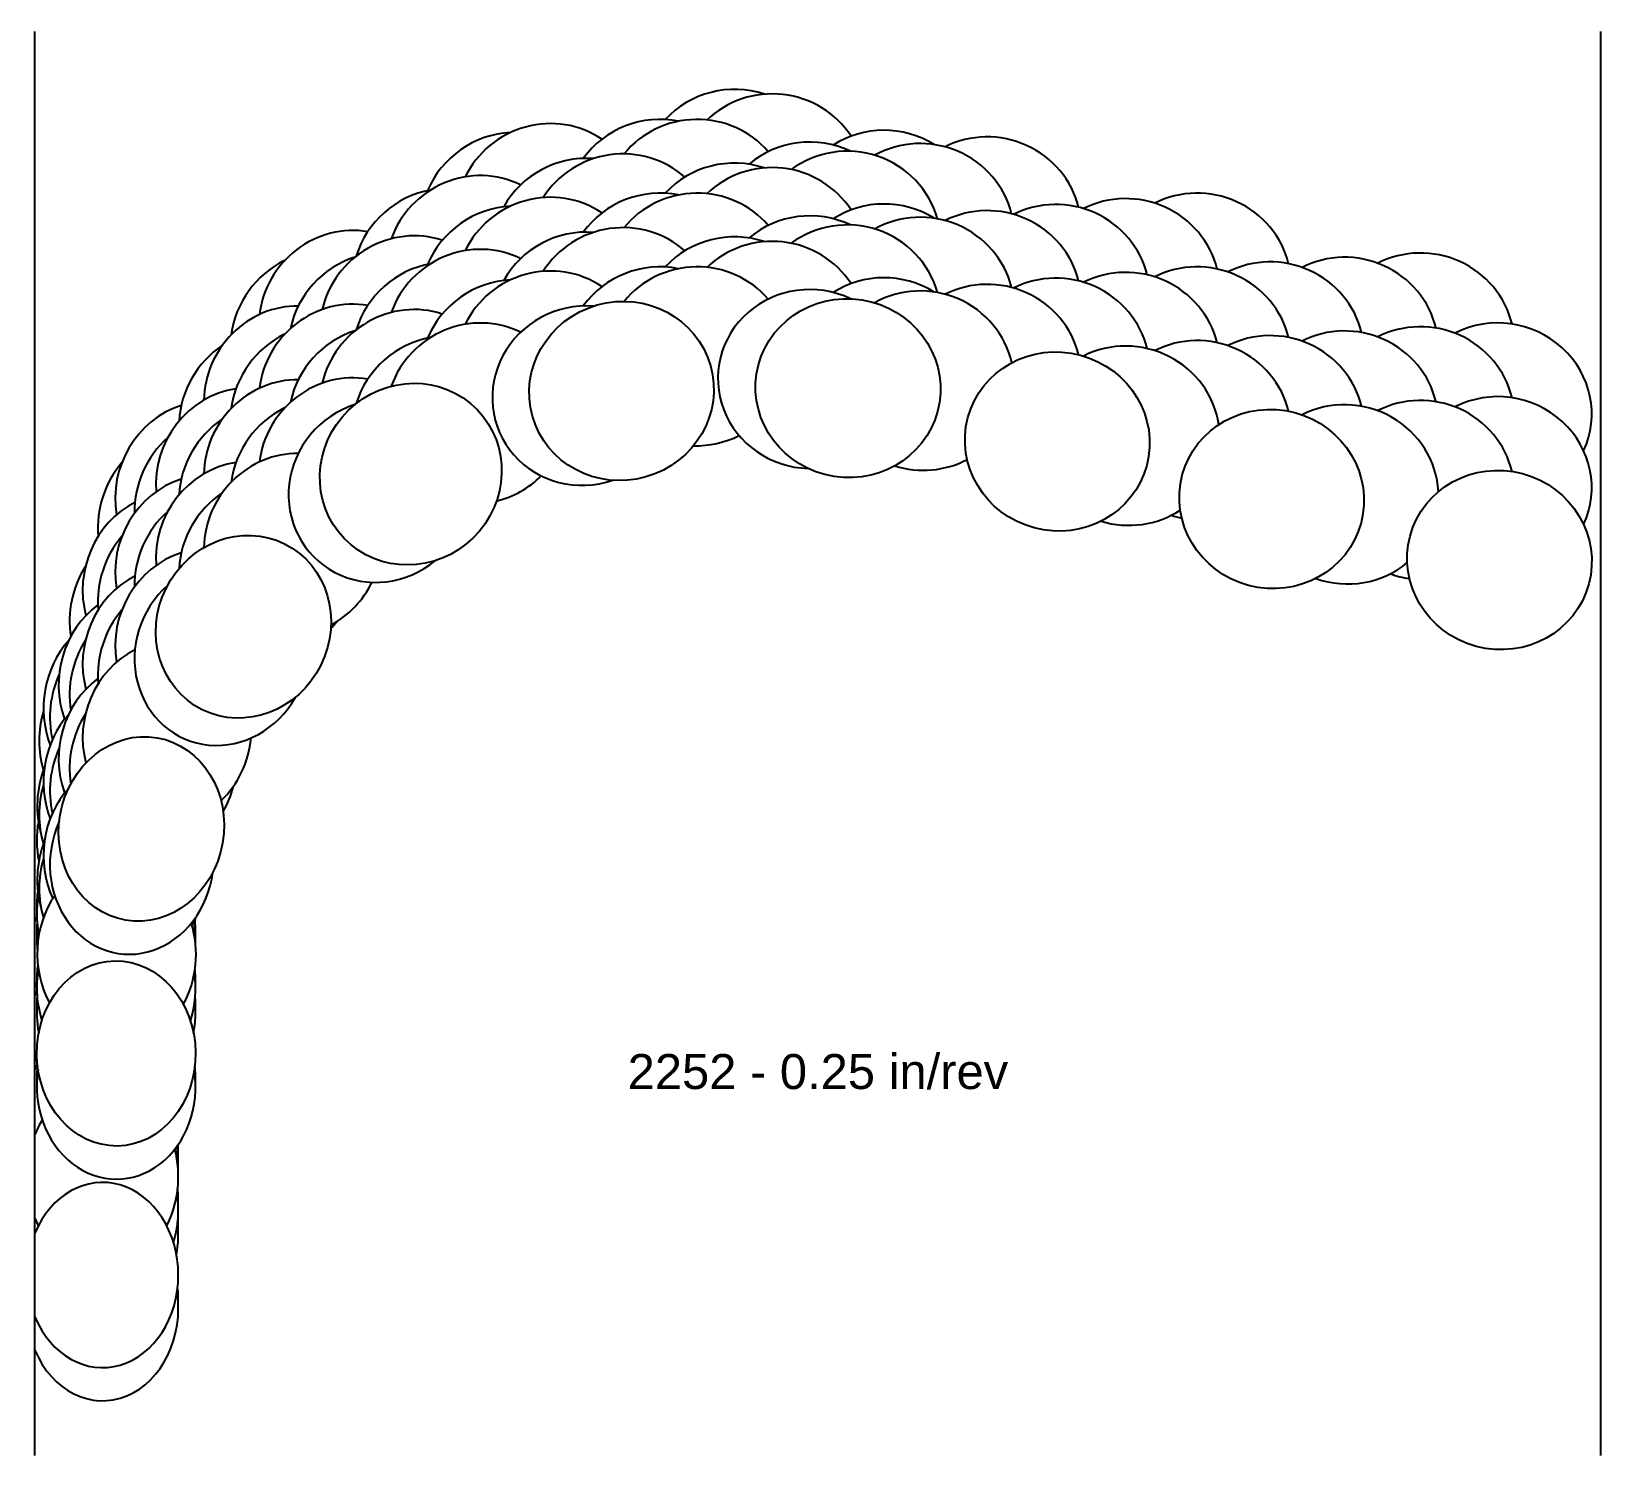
# Model space of a CAD drawing. Header units: inches. Extents: x -5.32 to 0, y -3.71 to 1.12.
import ezdxf
from ezdxf.enums import TextEntityAlignment as Align

# ---------------------------------------------------------------- set-up
doc = ezdxf.new("R2010")
doc.units = ezdxf.units.IN
doc.header["$MEASUREMENT"] = 0
for name, color, linetype, true_color in [('Blade_1', 30, 'Continuous', 0xff7f00), ('Blade_2', 7, 'Continuous', 0xcccc00), ('Blade_3', 7, 'Continuous', 0x00cc00), ('Blade_4', 7, 'Continuous', 0x00cccc), ('Blade_5', 7, 'Continuous', 0x0066cc), ('Blade_6', 190, 'Continuous', 0x7f00ff)]:
    doc.layers.add(name, color=color, linetype=linetype, true_color=true_color)
doc.layers.add('Gage_Line', color=7, linetype='Continuous')
doc.styles.get("Standard").update_dxf_attribs({"font": 'arial.ttf'})

msp = doc.modelspace()

# ---------------------------------------------------------------- linework, layer by layer
at = {"layer": 'Blade_1'}
for centre, major_axis, ratio, start_param, end_param in [((-3.3226, 0.4006), (0.302, 0.0858), 0.965457, 6.830369, 8.600274), ((-2.5541, 0.4101), (0.3101, -0.0491), 0.965926, 6.693031, 8.667501), ((-1.8441, 0.2292), (0.3033, -0.0813), 0.965926, 6.770865, 8.599822), ((-2.5541, 0.1601), (0.3101, -0.0491), 0.965926, 6.693031, 8.667501), ((-4.0375, 0.1186), (0.2251, 0.219), 0.962835, 6.747763, 8.443484), ((-3.3226, 0.1506), (0.302, 0.0858), 0.965457, 6.830369, 8.600274), ((-1.1168, 0.0343), (0.3033, -0.0813), 0.965926, 6.767704, 8.602443), ((-1.8441, -0.0208), (0.3033, -0.0813), 0.965926, 6.770865, 8.599822), ((-4.0375, -0.1314), (0.2251, 0.219), 0.962835, 6.747763, 8.443484), ((-0.3442, -0.1727), (0.3033, -0.0813), 0.965926, 6.11267, 8.608596), ((-1.1168, -0.2157), (0.3033, -0.0813), 0.965926, 6.767704, 8.602443), ((-4.6051, -0.3991), (0.1395, 0.2813), 0.933516, 6.856565, 8.424043), ((-0.3442, -0.4227), (0.3033, -0.0813), 0.965926, 6.11267, 8.608596), ((-4.6051, -0.6491), (0.1395, 0.2813), 0.933516, 6.856565, 8.424043), ((-4.9513, -1.0849), (0.0536, 0.3094), 0.890652, 7.027987, 8.427567), ((-4.9513, -1.3349), (0.0536, 0.3094), 0.890652, 7.027987, 8.427567), ((-5.0369, -1.8462), (-0.0038, 0.314), 0.857606, 7.678643, 7.884675), ((-5.0369, -2.0962), (-0.0038, 0.314), 0.857606, 7.678643, 7.884675), ((-5.0369, -2.0962), (-0.0038, 0.314), 0.857606, 4.653525, 4.817051), ((-5.0832, -3.0977), (0, 0.314), 0.819152, 2.041131, 7.383648), ((-5.0832, -2.8477), (0, 0.314), 0.819152, 4.667612, 4.847086)]:
    msp.add_ellipse(centre, major_axis=major_axis, ratio=ratio, start_param=start_param, end_param=end_param, dxfattribs=at)
for centre, major_axis, ratio in [((-3.3226, -0.0994), (0.302, 0.0858), 0.965457), ((-2.5541, -0.0899), (0.3101, -0.0491), 0.965926), ((-1.8441, -0.2708), (0.3033, -0.0813), 0.965926), ((-4.0375, -0.3814), (0.2251, 0.219), 0.962835), ((-1.1168, -0.4657), (0.3033, -0.0813), 0.965926), ((-0.3442, -0.6727), (0.3033, -0.0813), 0.965926), ((-4.6051, -0.8991), (0.1395, 0.2813), 0.933516), ((-4.9513, -1.5849), (0.0536, 0.3094), 0.890652), ((-5.0369, -2.3462), (-0.0038, 0.314), 0.857606)]:
    msp.add_ellipse(centre, major_axis=major_axis, ratio=ratio, dxfattribs=at)
at = {"layer": 'Blade_2'}
for centre, major_axis, ratio, start_param, end_param in [((-2.6816, 0.441), (0.3123, -0.0328), 0.965926, 1.223759, 2.39653), ((-3.4482, 0.385), (0.2934, 0.1118), 0.965142, 1.119407, 2.287123), ((-2.6816, 0.191), (0.3123, -0.0328), 0.965926, 1.223759, 2.39653), ((-3.4482, 0.135), (0.2934, 0.1118), 0.965142, 1.119407, 2.287123), ((-4.1446, 0.0602), (0.2077, 0.2355), 0.96229, 1.012385, 2.104067), ((-2.6816, -0.059), (0.3123, -0.0328), 0.965926, 1.223759, 4.788266), ((-3.4482, -0.115), (0.2934, 0.1118), 0.965142, 1.119407, 4.671848), ((-4.1446, -0.1898), (0.2077, 0.2355), 0.96229, 1.012385, 2.104067), ((-4.1446, -0.4398), (0.2077, 0.2355), 0.96229, 1.012385, 4.552612), ((-4.6798, -0.4909), (0.1254, 0.2879), 0.926967, 1.105051, 2.02822), ((-4.6798, -0.7409), (0.1254, 0.2879), 0.926967, 1.105051, 2.02822), ((-4.6798, -0.9909), (0.1254, 0.2879), 0.926967, 1.105051, 4.603015), ((-4.9838, -1.1964), (0.0391, 0.3116), 0.882712, 1.231096, 1.957422), ((-4.9838, -1.4464), (0.0391, 0.3116), 0.882712, 1.231096, 1.957422), ((-4.9838, -1.6964), (0.0391, 0.3116), 0.882712, 1.231096, 4.708257), ((-5.0369, -1.9587), (-0.0038, 0.314), 0.857606, 1.422011, 1.673623), ((-5.0369, -1.9587), (-0.0038, 0.314), 0.857606, 4.656165, 4.833004), ((-5.0369, -2.2087), (-0.0038, 0.314), 0.857606, 1.422011, 1.777544), ((-5.0369, -2.2087), (-0.0038, 0.314), 0.857606, 4.477471, 4.833004), ((-5.0369, -2.4587), (-0.0038, 0.314), 0.857606, 1.376683, 4.878332), ((-5.0832, -2.7101), (0, 0.314), 0.819152, 4.627541, 4.847086), ((-5.0832, -2.9601), (0, 0.314), 0.819152, 4.491562, 4.847086), ((-5.0832, -3.2101), (0, 0.314), 0.819152, 2.041131, 4.892412)]:
    msp.add_ellipse(centre, major_axis=major_axis, ratio=ratio, start_param=start_param, end_param=end_param, dxfattribs=at)
at = {"layer": 'Blade_3'}
for centre, major_axis, ratio, start_param, end_param in [((-3.0675, 0.5181), (0.3125, 0.0304), 0.965861, 6.875832, 8.662633), ((-2.3039, 0.4357), (0.3033, -0.0813), 0.965926, 6.771691, 8.642718), ((-3.8112, 0.3246), (0.2566, 0.1809), 0.963867, 6.76546, 8.487739), ((-3.0675, 0.2681), (0.3125, 0.0304), 0.965861, 6.875832, 8.662633), ((-1.6067, 0.2489), (0.3033, -0.0813), 0.965926, 6.770266, 8.600637), ((-2.3039, 0.1857), (0.3033, -0.0813), 0.965926, 6.771691, 8.642718), ((-3.8112, 0.0746), (0.2566, 0.1809), 0.963867, 6.76546, 8.487739), ((-3.0675, 0.0181), (0.3125, 0.0304), 0.965861, 6.875832, 8.662633), ((-0.8643, 0.05), (0.3033, -0.0813), 0.965926, 6.765896, 8.604848), ((-1.6067, -0.0011), (0.3033, -0.0813), 0.965926, 6.770266, 8.600637), ((-2.3039, -0.0643), (0.3033, -0.0813), 0.965926, 6.755115, 8.642718), ((-4.4374, -0.1206), (0.1674, 0.2657), 0.945845, 6.810191, 8.423422), ((-3.8112, -0.1754), (0.2566, 0.1809), 0.963867, 6.76546, 8.487739), ((-0.8643, -0.2), (0.3033, -0.0813), 0.965926, 6.765896, 8.604848), ((-1.6067, -0.2511), (0.3033, -0.0813), 0.965926, 6.677098, 8.600637), ((-4.4374, -0.3706), (0.1674, 0.2657), 0.945845, 6.810191, 8.423422), ((-0.8643, -0.45), (0.3033, -0.0813), 0.965926, 6.58276, 8.604848), ((-3.0675, 0.0181), (0.3125, 0.0304), 0.965861, 4.584422, 5.094707), ((-4.4374, -0.6206), (0.1674, 0.2657), 0.945845, 6.810191, 8.423422), ((-2.3039, -0.0643), (0.3033, -0.0813), 0.965926, 4.669041, 5.479399), ((-3.8112, -0.1754), (0.2566, 0.1809), 0.963867, 4.325028, 4.888277), ((-4.864, -0.7595), (0.0824, 0.303), 0.905869, 6.965783, 8.426401), ((-1.6067, -0.2511), (0.3033, -0.0813), 0.965926, 4.677544, 5.576524), ((-0.8643, -0.45), (0.3033, -0.0813), 0.965926, 4.630797, 5.688035), ((-4.864, -1.0095), (0.0824, 0.303), 0.905869, 6.965783, 8.426401), ((-4.4374, -0.6206), (0.1674, 0.2657), 0.945845, 4.172426, 4.823985), ((-4.864, -1.2595), (0.0824, 0.303), 0.905869, 6.965783, 8.426401), ((-4.864, -1.2595), (0.0824, 0.303), 0.905869, 4.126501, 4.900215), ((-5.0353, -1.5086), (-0.0037, 0.314), 0.857618, 7.411563, 8.154922), ((-5.0353, -1.7586), (-0.0037, 0.314), 0.857618, 7.411563, 8.154922), ((-5.0353, -2.0086), (-0.0037, 0.314), 0.857618, 7.163823, 8.402246), ((-5.0353, -2.0086), (-0.0037, 0.314), 0.857618, 4.125304, 5.040971), ((-5.0832, -2.2633), (0, 0.314), 0.819152, 7.330876, 7.383648), ((-5.0832, -2.5133), (0, 0.314), 0.819152, 7.330876, 7.383648), ((-5.0832, -2.7633), (0, 0.314), 0.819152, 7.200954, 7.383648), ((-5.0832, -2.7633), (0, 0.314), 0.819152, 4.150981, 5.012409), ((-5.0832, -2.7633), (0, 0.314), 0.819152, 8.324316, 8.415391)]:
    msp.add_ellipse(centre, major_axis=major_axis, ratio=ratio, start_param=start_param, end_param=end_param, dxfattribs=at)
at = {"layer": 'Blade_4'}
for centre, major_axis, ratio, start_param, end_param in [((-3.1956, 0.5179), (0.3085, 0.0587), 0.965701, 1.17373, 2.347571), ((-2.4279, 0.4809), (0.3071, -0.0653), 0.965926, 1.215095, 2.370507), ((-3.1956, 0.2679), (0.3085, 0.0587), 0.965701, 1.17373, 2.347571), ((-3.9262, 0.2797), (0.2414, 0.2008), 0.963363, 1.038854, 2.171286), ((-2.4279, 0.2309), (0.3071, -0.0653), 0.965926, 1.215095, 2.370507), ((-3.9262, 0.0297), (0.2414, 0.2008), 0.963363, 1.038854, 2.171286), ((-3.1956, 0.0179), (0.3085, 0.0587), 0.965701, 1.17373, 2.347571), ((-2.4279, -0.0191), (0.3071, -0.0653), 0.965926, 1.215095, 2.370507), ((-4.5242, -0.2026), (0.1535, 0.2739), 0.93981, 1.072578, 2.051904), ((-3.9262, -0.2203), (0.2414, 0.2008), 0.963363, 1.038854, 2.171286), ((-4.5242, -0.4526), (0.1535, 0.2739), 0.93981, 1.072578, 2.051904), ((-4.5242, -0.7026), (0.1535, 0.2739), 0.93981, 1.072578, 2.051904), ((-4.9113, -0.8662), (0.068, 0.3066), 0.898371, 1.185155, 1.981091), ((-4.5242, -0.7026), (0.1535, 0.2739), 0.93981, 4.482248, 4.577007), ((-4.9113, -1.1162), (0.068, 0.3066), 0.898371, 1.185155, 1.981091), ((-4.9113, -1.3662), (0.068, 0.3066), 0.898371, 1.185155, 1.981091), ((-4.9113, -1.3662), (0.068, 0.3066), 0.898371, 4.375473, 4.66954), ((-5.0369, -1.6243), (-0.0038, 0.314), 0.857606, 1.355256, 1.786067), ((-5.0369, -1.8743), (-0.0038, 0.314), 0.857606, 1.355256, 1.786067), ((-5.0369, -1.8743), (-0.0038, 0.314), 0.857606, 4.496799, 4.665453), ((-5.0369, -2.1243), (-0.0038, 0.314), 0.857606, 1.355256, 1.917846), ((-5.0369, -2.1243), (-0.0038, 0.314), 0.857606, 4.337169, 4.867588), ((-5.0832, -2.6258), (0, 0.314), 0.819152, 4.491562, 4.614032), ((-5.0832, -2.8758), (0, 0.314), 0.819152, 4.351264, 4.892412)]:
    msp.add_ellipse(centre, major_axis=major_axis, ratio=ratio, start_param=start_param, end_param=end_param, dxfattribs=at)
at = {"layer": 'Blade_5'}
for centre, major_axis, ratio, start_param, end_param in [((-2.81, 0.6047), (0.3136, -0.0164), 0.965926, 6.893048, 8.690484), ((-3.5718, 0.5024), (0.2828, 0.1364), 0.964764, 6.792675, 8.541788), ((-2.0765, 0.4582), (0.3033, -0.0813), 0.965926, 6.771248, 8.599843), ((-2.81, 0.3547), (0.3136, -0.0164), 0.965926, 6.893048, 8.690484), ((-3.5718, 0.2524), (0.2828, 0.1364), 0.964764, 6.792675, 8.541788), ((-1.3642, 0.2674), (0.3033, -0.0813), 0.965926, 6.768523, 8.601943), ((-2.0765, 0.2082), (0.3033, -0.0813), 0.965926, 6.771248, 8.599843), ((-4.2472, 0.1361), (0.1945, 0.2465), 0.957093, 6.762861, 8.424069), ((-2.81, 0.1047), (0.3136, -0.0164), 0.965926, 6.893048, 8.690484), ((-0.6067, 0.0644), (0.3033, -0.0813), 0.965926, 6.763709, 8.606721), ((-3.5718, 0.0024), (0.2828, 0.1364), 0.964764, 6.792675, 8.541788), ((-1.3642, 0.0174), (0.3033, -0.0813), 0.965926, 6.768523, 8.601943), ((-2.0765, -0.0418), (0.3033, -0.0813), 0.965926, 6.771248, 8.599843), ((-4.2472, -0.1139), (0.1945, 0.2465), 0.957093, 6.762861, 8.424069), ((-0.6067, -0.1856), (0.3033, -0.0813), 0.965926, 6.763709, 8.606721), ((-1.3642, -0.2326), (0.3033, -0.0813), 0.965926, 6.768523, 8.601943), ((-4.2472, -0.3639), (0.1945, 0.2465), 0.957093, 6.762861, 8.424069), ((-4.748, -0.4465), (0.1111, 0.2937), 0.920172, 6.908729, 8.424768), ((-0.6067, -0.4356), (0.3033, -0.0813), 0.965926, 6.763709, 8.606721), ((-2.0765, -0.0418), (0.3033, -0.0813), 0.965926, 4.709955, 4.732787), ((-4.748, -0.6965), (0.1111, 0.2937), 0.920172, 6.908729, 8.424768), ((-1.3642, -0.2326), (0.3033, -0.0813), 0.965926, 4.661727, 4.781088), ((-4.748, -0.9465), (0.1111, 0.2937), 0.920172, 6.908729, 8.424768), ((-0.6067, -0.4356), (0.3033, -0.0813), 0.965926, 4.615261, 4.828809), ((-5.0087, -1.1692), (0.0248, 0.313), 0.87456, 7.132777, 8.354095), ((-5.0087, -1.4192), (0.0248, 0.313), 0.87456, 7.132777, 8.354095), ((-5.0087, -1.6692), (0.0248, 0.313), 0.87456, 7.132777, 8.428707), ((-5.0369, -1.9306), (-0.0038, 0.314), 0.857606, 7.750246, 7.884675), ((-5.0369, -1.9306), (-0.0038, 0.314), 0.857606, 4.653525, 4.787953), ((-5.0369, -2.1806), (-0.0038, 0.314), 0.857606, 7.750246, 7.884675), ((-5.0369, -2.1806), (-0.0038, 0.314), 0.857606, 4.653525, 4.787953), ((-5.0369, -2.4306), (-0.0038, 0.314), 0.857606, 7.705196, 7.884675), ((-5.0369, -2.4306), (-0.0038, 0.314), 0.857606, 4.653525, 4.833004), ((-5.0842, -2.6723), (0, 0.257), 1, 4.687537, 4.760891), ((-5.0832, -2.682), (0, 0.314), 0.819152, 4.667612, 4.795022), ((-5.0832, -2.932), (0, 0.314), 0.819152, 4.667612, 4.802037), ((-5.0832, -3.182), (0, 0.314), 0.819152, 4.667612, 4.847086)]:
    msp.add_ellipse(centre, major_axis=major_axis, ratio=ratio, start_param=start_param, end_param=end_param, dxfattribs=at)
at = {"layer": 'Blade_6'}
for centre, major_axis, ratio, start_param, end_param in [((-2.9388, 0.62), (0.314, 0.0014), 0.965925, 1.236286, 2.412417), ((-3.6929, 0.4719), (0.2705, 0.1594), 0.964337, 1.074319, 2.231404), ((-2.9388, 0.37), (0.314, 0.0014), 0.965925, 1.236286, 2.412417), ((-3.6929, 0.2219), (0.2705, 0.1594), 0.964337, 1.074319, 2.231404), ((-2.9388, 0.12), (0.314, 0.0014), 0.965925, 1.236286, 2.412417), ((-4.3449, 0.0654), (0.181, 0.2566), 0.951608, 1.045023, 2.076683), ((-3.6929, -0.0281), (0.2705, 0.1594), 0.964337, 1.074319, 2.231404), ((-4.3449, -0.1846), (0.181, 0.2566), 0.951608, 1.045023, 2.076683), ((-4.3449, -0.4346), (0.181, 0.2566), 0.951608, 1.045023, 2.076683), ((-4.8095, -0.5465), (0.0968, 0.2987), 0.913137, 1.142157, 2.004668), ((-4.8095, -0.7965), (0.0968, 0.2987), 0.913137, 1.142157, 2.004668), ((-4.8095, -1.0465), (0.0968, 0.2987), 0.913137, 1.142157, 2.004668), ((-5.0258, -1.2837), (0.0105, 0.3138), 0.866193, 1.282485, 1.932706), ((-5.0258, -1.5337), (0.0105, 0.3138), 0.866193, 1.282485, 1.932706), ((-5.0258, -1.7837), (0.0105, 0.3138), 0.866193, 1.282485, 1.932706), ((-5.0832, -2.0415), (0, 0.314), 0.819152, 1.04769, 1.100462), ((-5.0258, -1.7837), (0.0105, 0.3138), 0.866193, 4.316361, 4.395911), ((-5.0832, -2.2915), (0, 0.314), 0.819152, 1.04769, 1.100462), ((-5.0832, -2.5415), (0, 0.314), 0.819152, 1.035269, 1.100462)]:
    msp.add_ellipse(centre, major_axis=major_axis, ratio=ratio, start_param=start_param, end_param=end_param, dxfattribs=at)
at = {"layer": 'Gage_Line'}
for p, q in [((-5.3125, -3.7101), (-5.3125, 1.12)), ((0, -3.7101), (0, 1.12))]:
    msp.add_line(p, q, dxfattribs=at)

# ---------------------------------------------------------------- texts
msp.add_text('2252 - 0.25 in/rev', height=0.11875).set_placement((-2.6562, -2.4076), align=Align.MIDDLE_CENTER)

doc.saveas('drawing.dxf')
